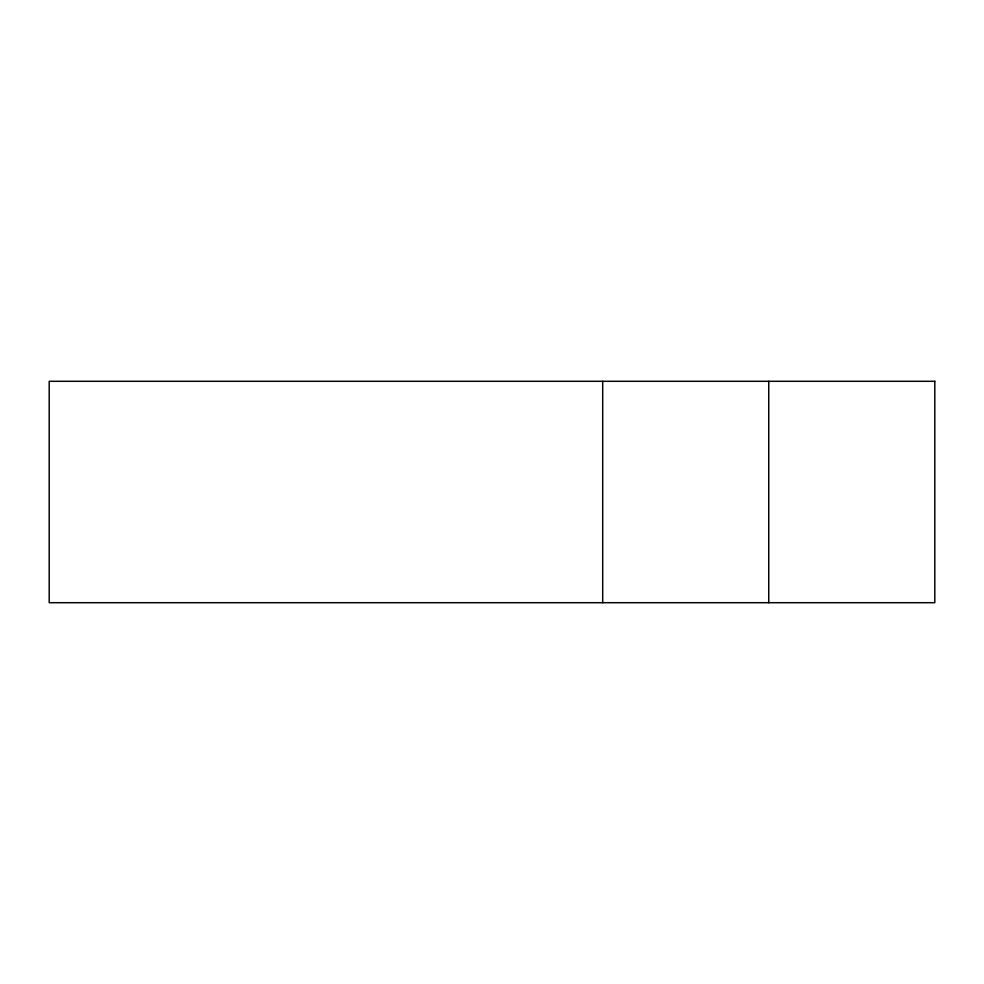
<?xml version="1.0" encoding="UTF-8"?>
<svg xmlns="http://www.w3.org/2000/svg" width="984" height="984" viewBox="0 0 984 984"><rect width="100%" height="100%" fill="white"/><g stroke="black" fill="none" stroke-linecap="round" stroke-linejoin="round"><path stroke-width="1.48" d="M768.75 381.3L768.75 602.7M602.7 381.3L602.7 602.7M934.8 381.3L49.2 381.3L49.2 602.7L934.8 602.7L934.8 381.3"/></g></svg>
